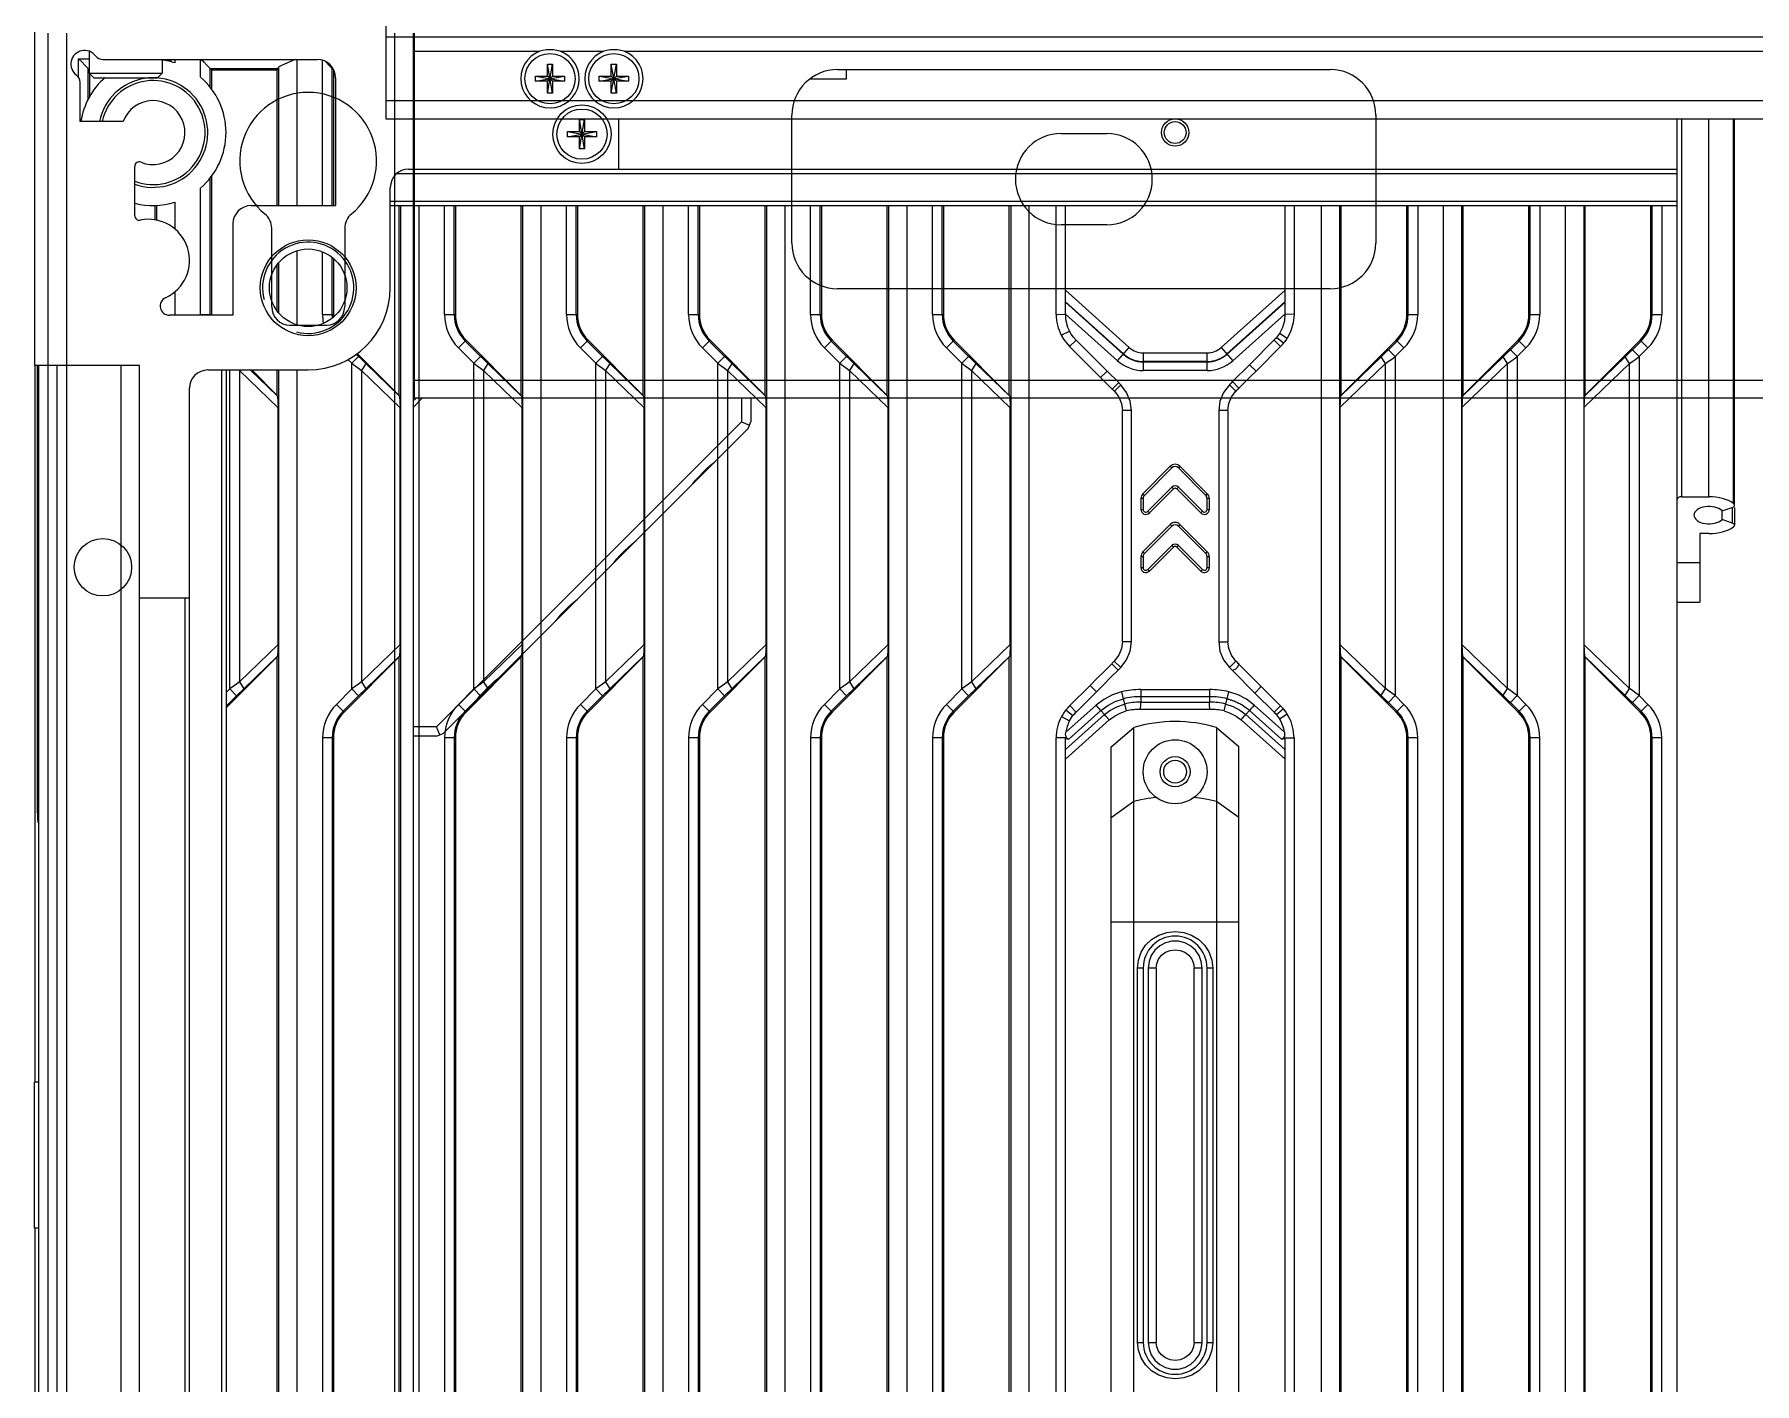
# Model space of a CAD drawing. Header units: millimetres. Extents: x -3132 to 28633, y 682 to 5849.
# Drawn here: x 23060.9 to 23249.4, y 4685.7 to 4833.5 of the extents above; entities that cross this region are included whole.
import ezdxf

# ---------------------------------------------------------------- set-up
doc = ezdxf.new("R2010")
doc.units = ezdxf.units.MM
doc.layers.add('02___PRT_ALL_AXES', color=7, linetype='Continuous')

# ---------------------------------------------------------------- blocks, each defined once
blk = doc.blocks.new('134567')
at = {"color": 7, "linetype": 'Continuous'}
for p, q in [((3244.08, 387.84), (3244.08, 376.34)), ((3205.58, 385.84), (3205.58, 349.34)), ((3244.08, 385.34), (3667.08, 385.34)), ((3210.41, 380.9), (3210.41, 382.93)), ((3210.41, 382.93), (3211.58, 382.93)), ((3211.58, 383.75), (3211.58, 381.34)), ((3213.08, 382.84), (3236.58, 382.84)), ((3219.58, 382.84), (3219.58, 381.34)), ((3220.79, 382.85), (3220.34, 382.65)), ((3220.96, 382.84), (3220.96, 382.48)), ((3223.78, 380.93), (3223.78, 382.84)), ((3234.14, 382.84), (3232.34, 382.03)), ((3234.33, 382.84), (3234.33, 366.84)), ((3237.15, 366.84), (3237.15, 382.75)), ((3211.46, 378.49), (3211.46, 381.85)), ((3211.58, 381.73), (3211.47, 381.84)), ((3211.47, 381.84), (3211.58, 381.84)), ((3212.08, 380.84), (3211.58, 381.34)), ((3211.58, 381.34), (3219.58, 381.34)), ((3211.6, 381.34), (3211.6, 378.74)), ((3212.08, 380.84), (3219.08, 380.84)), ((3219.08, 380.84), (3219.58, 381.34)), ((3224.83, 379.84), (3224.83, 381.85)), ((3224.97, 381.71), (3224.84, 381.84)), ((3224.84, 381.84), (3232.32, 381.84)), ((3224.97, 381.71), (3224.97, 379.66)), ((3224.97, 381.71), (3232.19, 381.71)), ((3232.19, 381.71), (3232.32, 381.84)), ((3232.19, 366.84), (3232.19, 381.71)), ((3232.32, 381.84), (3232.34, 382.02)), ((3232.34, 382.02), (3232.34, 366.84)), ((3238.2, 366.84), (3238.2, 381.85)), ((3238.34, 381.71), (3238.21, 381.84)), ((3238.21, 381.84), (3238.31, 381.84)), ((3238.34, 381.71), (3238.34, 366.84)), ((3238.58, 380.84), (3238.58, 366.84)), ((3210.58, 376.06), (3210.58, 380.34)), ((3244.08, 378.34), (3667.08, 378.34)), ((3215.3, 376.06), (3210.58, 376.06)), ((3244.08, 376.34), (3667.08, 376.34)), ((3269.58, 376.34), (3269.58, 370.84)), ((3385.58, -350.66), (3385.58, 376.34)), ((3386.08, 376.34), (3386.08, 334.96)), ((3389.08, 334.96), (3389.08, 376.34)), ((3391.78, 334.22), (3391.78, 376.34)), ((3391.89, 334.04), (3391.89, 376.34)), ((3216.58, 365.74), (3216.58, 371.14)), ((3224.83, 354.93), (3224.83, 369.85)), ((3224.97, 370.02), (3224.97, 354.93)), ((3245.27, 370.34), (3385.58, 370.34)), ((3246.58, 370.84), (3385.58, 370.84)), ((3223.78, 354.93), (3223.78, 368.76)), ((3244.58, 357.84), (3244.58, 368.84)), ((3218.82, 365.26), (3218.82, 366.85)), ((3218.97, 366.85), (3218.97, 365.24)), ((3220.96, 367.21), (3220.96, 364.3)), ((3229.33, 366.84), (3238.58, 366.84)), ((3244.58, 367.34), (3385.58, 367.34)), ((3244.58, 366.84), (3385.58, 366.84)), ((3245.56, 346.04), (3245.56, 366.84)), ((3245.71, 366.84), (3245.71, 143.82)), ((3247.7, 366.84), (3247.7, 143.84)), ((3250.52, 354.93), (3250.52, 366.84)), ((3251.57, 354.93), (3251.57, 366.84)), ((3251.71, 366.84), (3251.71, 354.93)), ((3258.93, 346.04), (3258.93, 366.84)), ((3259.08, 366.84), (3259.08, 149.48)), ((3261.07, 366.84), (3261.07, 152.93)), ((3263.89, 354.93), (3263.89, 366.84)), ((3264.94, 354.93), (3264.94, 366.84)), ((3265.08, 366.84), (3265.08, 354.93)), ((3272.3, 346.04), (3272.3, 366.84)), ((3272.45, 366.84), (3272.45, 156.84)), ((3274.44, 366.84), (3274.44, 156.84)), ((3277.26, 354.93), (3277.26, 366.84)), ((3278.31, 354.93), (3278.31, 366.84)), ((3278.45, 366.84), (3278.45, 354.93)), ((3285.67, 346.04), (3285.67, 366.84)), ((3285.82, 366.84), (3285.82, 156.84)), ((3287.81, 366.84), (3287.81, 156.84)), ((3290.63, 354.93), (3290.63, 366.84)), ((3291.68, 354.93), (3291.68, 366.84)), ((3291.82, 366.84), (3291.82, 354.93)), ((3299.04, 346.04), (3299.04, 366.84)), ((3299.19, 366.84), (3299.19, 156.84)), ((3301.18, 366.84), (3301.18, 156.84)), ((3304, 354.93), (3304, 366.84)), ((3305.05, 354.93), (3305.05, 366.84)), ((3305.19, 366.84), (3305.19, 354.93)), ((3312.41, 346.04), (3312.41, 366.84)), ((3312.56, 366.84), (3312.56, 156.84)), ((3314.55, 366.84), (3314.55, 156.84)), ((3317.55, 354.93), (3317.55, 366.84)), ((3318.55, 354.95), (3318.55, 366.84)), ((3342.61, 366.84), (3342.61, 354.94)), ((3343.61, 366.84), (3343.61, 354.93)), ((3346.61, 144.23), (3346.61, 366.84)), ((3348.61, 366.84), (3348.61, 143.82)), ((3348.75, 366.84), (3348.75, 346.04)), ((3355.98, 354.93), (3355.98, 366.84)), ((3356.11, 354.93), (3356.11, 366.84)), ((3357.17, 366.84), (3357.17, 354.93)), ((3359.98, 143.84), (3359.98, 366.84)), ((3361.98, 366.84), (3361.98, 143.82)), ((3362.12, 366.84), (3362.12, 346.04)), ((3369.35, 354.93), (3369.35, 366.84)), ((3369.48, 354.93), (3369.48, 366.84)), ((3370.54, 366.84), (3370.54, 354.93)), ((3373.35, 143.84), (3373.35, 366.84)), ((3375.35, 366.84), (3375.35, 143.82)), ((3375.49, 366.84), (3375.49, 346.04)), ((3382.72, 354.93), (3382.72, 366.84)), ((3382.85, 354.93), (3382.85, 366.84)), ((3383.91, 366.84), (3383.91, 354.93)), ((3227.33, 364.84), (3227.33, 354.84)), ((3232.19, 355.31), (3232.19, 360.38)), ((3232.34, 360.54), (3232.34, 355.14)), ((3234.33, 361.88), (3234.33, 353.81)), ((3237.15, 354.93), (3237.15, 361.76)), ((3238.2, 354.93), (3238.2, 361.16)), ((3238.34, 361.07), (3238.34, 354.93)), ((3220.96, 357.41), (3220.96, 354.84)), ((3325.56, 351.3), (3318.55, 357.59)), ((3324.93, 350.59), (3318.55, 356.31)), ((3342.61, 357.56), (3335.61, 351.3)), ((3342.61, 356.29), (3336.24, 350.59)), ((3227.33, 354.84), (3220.37, 354.84)), ((3223.78, 354.93), (3224.97, 354.93)), ((3237.15, 354.93), (3238.34, 354.93)), ((3250.52, 354.93), (3251.71, 354.93)), ((3263.89, 354.93), (3265.08, 354.93)), ((3277.26, 354.93), (3278.45, 354.93)), ((3290.63, 354.93), (3291.82, 354.93)), ((3304, 354.93), (3305.19, 354.93)), ((3317.55, 354.93), (3318.55, 354.96)), ((3318.55, 356.25), (3324.9, 350.56)), ((3318.55, 354.96), (3324.26, 349.85)), ((3336.27, 350.56), (3342.61, 356.23)), ((3336.91, 349.85), (3342.61, 354.95)), ((3343.61, 354.93), (3342.61, 354.95)), ((3355.98, 354.93), (3357.17, 354.93)), ((3369.35, 354.93), (3370.54, 354.93)), ((3382.72, 354.93), (3383.91, 354.93)), ((3318.11, 352.64), (3319, 353.09)), ((3342.86, 352.29), (3342.01, 352.83)), ((3245.56, 346.04), (3240.96, 350.65)), ((3252.88, 352.1), (3252.04, 351.26)), ((3252.04, 351.26), (3253.73, 349.57)), ((3254.47, 350.32), (3252.78, 352)), ((3258.93, 346.04), (3252.88, 352.1)), ((3266.25, 352.1), (3265.41, 351.26)), ((3265.41, 351.26), (3267.1, 349.57)), ((3267.84, 350.32), (3266.15, 352)), ((3272.3, 346.04), (3266.25, 352.1)), ((3279.62, 352.1), (3278.78, 351.26)), ((3278.78, 351.26), (3280.47, 349.57)), ((3281.21, 350.32), (3279.52, 352)), ((3285.67, 346.04), (3279.62, 352.1)), ((3292.99, 352.1), (3292.15, 351.26)), ((3292.15, 351.26), (3293.84, 349.57)), ((3294.58, 350.32), (3292.89, 352)), ((3299.04, 346.04), (3292.99, 352.1)), ((3306.36, 352.1), (3305.52, 351.26)), ((3305.52, 351.26), (3307.21, 349.57)), ((3307.95, 350.32), (3306.26, 352)), ((3312.41, 346.04), (3306.36, 352.1)), ((3319.02, 351.4), (3319.72, 352.12)), ((3319.02, 351.4), (3322.42, 348.01)), ((3323.12, 348.72), (3319.72, 352.12)), ((3324.26, 349.85), (3325.56, 351.3)), ((3327.08, 350.72), (3327.08, 348.78)), ((3327.08, 350.72), (3334.09, 350.72)), ((3334.09, 348.78), (3334.09, 350.72)), ((3335.61, 351.3), (3336.91, 349.85)), ((3341.52, 352.2), (3338.74, 349.42)), ((3339.45, 348.71), (3342.13, 351.4)), ((3342.13, 351.4), (3341.43, 352.11)), ((3342.46, 351.76), (3341.69, 352.4)), ((3354.81, 352.1), (3348.75, 346.04)), ((3353.95, 351.05), (3354.9, 352)), ((3353.95, 351.05), (3354.7, 350.31)), ((3354.7, 350.31), (3355.65, 351.26)), ((3355.65, 351.26), (3354.81, 352.1)), ((3368.18, 352.1), (3362.12, 346.04)), ((3367.32, 351.05), (3368.27, 352)), ((3367.32, 351.05), (3368.07, 350.31)), ((3368.07, 350.31), (3369.02, 351.26)), ((3369.02, 351.26), (3368.18, 352.1)), ((3381.55, 352.1), (3375.49, 346.04)), ((3380.69, 351.05), (3381.64, 352)), ((3380.69, 351.05), (3381.44, 350.31)), ((3381.44, 350.31), (3382.39, 351.26)), ((3382.39, 351.26), (3381.55, 352.1)), ((3217.08, 349.34), (3205.58, 349.34)), ((3205.68, 270.84), (3205.68, 349.34)), ((3205.9, 349.34), (3205.9, 300.3)), ((3206.08, -323.66), (3206.08, 349.34)), ((3208.08, -323.66), (3208.08, 349.34)), ((3215.08, -323.66), (3215.08, 349.34)), ((3217.08, -323.66), (3217.08, 349.34)), ((3224.58, 348.84), (3235.58, 348.84)), ((3226.08, 348.84), (3226.08, 142.84)), ((3226.58, 348.84), (3226.58, 142.84)), ((3226.99, 313.9), (3226.99, 348.84)), ((3227.99, 348.84), (3228.06, 348.8)), ((3228.08, 348.84), (3228.06, 348.8)), ((3228.06, 348.8), (3228.06, 314.68)), ((3228.06, 348.8), (3232.3, 344.7)), ((3232.23, 345.96), (3229.24, 348.84)), ((3232.19, 346.04), (3229.39, 348.84)), ((3232.19, 346.04), (3232.19, 348.84)), ((3232.34, 348.84), (3232.34, 143.82)), ((3234.33, 348.84), (3234.33, 143.84)), ((3239.94, 349.99), (3240.36, 349.57)), ((3240.36, 349.57), (3241.1, 350.32)), ((3240.36, 313.9), (3240.36, 349.57)), ((3241.1, 350.32), (3240.85, 350.57)), ((3241.89, 349.54), (3241.43, 348.8)), ((3241.43, 348.8), (3241.43, 314.68)), ((3241.43, 348.8), (3245.67, 344.7)), ((3245.6, 345.96), (3241.89, 349.54)), ((3253.73, 349.57), (3254.47, 350.32)), ((3253.73, 313.9), (3253.73, 349.57)), ((3255.26, 349.54), (3254.8, 348.8)), ((3254.8, 348.8), (3254.8, 314.68)), ((3254.8, 348.8), (3259.04, 344.7)), ((3258.97, 345.96), (3255.26, 349.54)), ((3267.1, 349.57), (3267.84, 350.32)), ((3267.1, 313.9), (3267.1, 349.57)), ((3268.63, 349.54), (3268.17, 348.8)), ((3268.17, 348.8), (3268.17, 314.68)), ((3268.17, 348.8), (3272.41, 344.7)), ((3272.34, 345.96), (3268.63, 349.54)), ((3280.47, 349.57), (3281.21, 350.32)), ((3280.47, 313.9), (3280.47, 349.57)), ((3282, 349.54), (3281.54, 348.8)), ((3281.54, 348.8), (3281.54, 314.68)), ((3281.54, 348.8), (3285.78, 344.7)), ((3285.71, 345.96), (3282, 349.54)), ((3293.84, 349.57), (3294.58, 350.32)), ((3293.84, 313.9), (3293.84, 349.57)), ((3295.37, 349.54), (3294.91, 348.8)), ((3294.91, 348.8), (3294.91, 314.68)), ((3294.91, 348.8), (3299.15, 344.7)), ((3299.08, 345.96), (3295.37, 349.54)), ((3307.21, 349.57), (3307.95, 350.32)), ((3307.21, 313.9), (3307.21, 349.57)), ((3308.74, 349.54), (3308.28, 348.8)), ((3308.28, 348.8), (3308.28, 314.68)), ((3308.28, 348.8), (3312.52, 344.7)), ((3312.45, 345.96), (3308.74, 349.54)), ((3334.09, 349.77), (3327.08, 349.77)), ((3327.08, 349.72), (3334.09, 349.72)), ((3334.09, 348.78), (3327.08, 348.78)), ((3338.74, 349.42), (3339.45, 348.71)), ((3348.67, 344.75), (3353.63, 349.54)), ((3353.17, 350.28), (3348.74, 346.01)), ((3353.63, 349.54), (3353.17, 350.28)), ((3353.63, 313.94), (3353.63, 349.54)), ((3354.7, 350.31), (3354.7, 313.17)), ((3362.04, 344.75), (3367, 349.54)), ((3366.54, 350.28), (3362.11, 346.01)), ((3367, 349.54), (3366.54, 350.28)), ((3367, 313.94), (3367, 349.54)), ((3368.07, 350.31), (3368.07, 313.17)), ((3375.41, 344.75), (3380.37, 349.54)), ((3379.91, 350.28), (3375.48, 346.01)), ((3380.37, 349.54), (3379.91, 350.28)), ((3380.37, 313.94), (3380.37, 349.54)), ((3381.44, 350.31), (3381.44, 313.17)), ((3222.58, 142.84), (3222.58, 346.84)), ((3322.42, 348.01), (3323.12, 348.72)), ((3322.42, 348.01), (3323.7, 346.74)), ((3324.4, 347.45), (3323.12, 348.72)), ((3323.7, 346.74), (3324.4, 347.45)), ((3323.92, 346.52), (3324.62, 347.23)), ((3337.25, 346.53), (3336.55, 347.23)), ((3337.58, 346.85), (3336.87, 347.56)), ((3232.23, 345.96), (3232.19, 346.04)), ((3232.23, 345.96), (3232.3, 344.7)), ((3245.6, 345.96), (3245.56, 346.04)), ((3245.6, 345.96), (3245.67, 344.7)), ((3258.97, 345.96), (3258.93, 346.04)), ((3258.97, 345.96), (3259.04, 344.7)), ((3272.34, 345.96), (3272.3, 346.04)), ((3272.34, 345.96), (3272.41, 344.7)), ((3285.71, 345.96), (3285.67, 346.04)), ((3285.71, 345.96), (3285.78, 344.7)), ((3299.08, 345.96), (3299.04, 346.04)), ((3299.08, 345.96), (3299.15, 344.7)), ((3312.45, 345.96), (3312.52, 344.7)), ((3348.67, 344.75), (3348.74, 346.01)), ((3348.74, 346.01), (3348.75, 346.04)), ((3362.04, 344.75), (3362.11, 346.01)), ((3362.11, 346.01), (3362.12, 346.04)), ((3375.41, 344.75), (3375.48, 346.01)), ((3375.48, 346.01), (3375.49, 346.04)), ((3232.3, 318.77), (3232.3, 344.7)), ((3245.67, 318.77), (3245.67, 344.7)), ((3259.04, 318.77), (3259.04, 344.7)), ((3272.41, 318.77), (3272.41, 344.7)), ((3285.78, 318.77), (3285.78, 344.7)), ((3299.15, 318.77), (3299.15, 344.7)), ((3312.52, 318.77), (3312.52, 344.7)), ((3324.81, 319.09), (3324.81, 344.39)), ((3325.81, 344.39), (3324.81, 344.39)), ((3325.81, 319.09), (3325.81, 344.39)), ((3335.36, 344.39), (3335.36, 319.09)), ((3336.36, 344.39), (3335.36, 344.39)), ((3336.36, 344.39), (3336.36, 319.08)), ((3348.67, 318.73), (3348.67, 344.75)), ((3362.04, 318.73), (3362.04, 344.75)), ((3375.41, 318.73), (3375.41, 344.75)), ((3330.05, 338.29), (3327.05, 335.29)), ((3327.23, 335.11), (3330.23, 338.11)), ((3330.23, 338.11), (3330.05, 338.29)), ((3331.11, 338.29), (3330.94, 338.11)), ((3330.94, 338.11), (3333.94, 335.11)), ((3334.11, 335.29), (3331.11, 338.29)), ((3330.23, 335.99), (3327.6, 333.36)), ((3327.77, 333.18), (3330.41, 335.81)), ((3330.41, 335.81), (3330.23, 335.99)), ((3330.94, 335.99), (3330.76, 335.81)), ((3330.76, 335.81), (3333.39, 333.18)), ((3333.57, 333.36), (3330.94, 335.99)), ((3326.83, 334.76), (3326.83, 333.57)), ((3327.08, 334.76), (3326.83, 334.76)), ((3327.05, 335.29), (3327.23, 335.11)), ((3327.08, 334.76), (3327.08, 333.57)), ((3333.94, 335.11), (3334.11, 335.29)), ((3334.08, 333.57), (3334.08, 334.76)), ((3334.33, 334.76), (3334.08, 334.76)), ((3334.33, 333.57), (3334.33, 334.76)), ((3386.08, 334.96), (3389.08, 334.96)), ((3390.51, 333.41), (3391.64, 333.79)), ((3391.64, 333.79), (3391.64, 332.08)), ((3391.89, 333.79), (3391.89, 331.83)), ((3326.83, 333.57), (3327.08, 333.57)), ((3330.05, 331.92), (3327.05, 328.92)), ((3327.6, 333.36), (3327.77, 333.18)), ((3330.23, 331.75), (3330.05, 331.92)), ((3331.11, 331.92), (3330.94, 331.75)), ((3334.11, 328.92), (3331.11, 331.92)), ((3333.39, 333.18), (3333.57, 333.36)), ((3334.08, 333.57), (3334.33, 333.57)), ((3390.51, 332.46), (3390.51, 333.41)), ((3391.64, 332.08), (3390.51, 332.46)), ((3327.23, 328.75), (3330.23, 331.75)), ((3330.94, 331.75), (3333.94, 328.75)), ((3388.08, 330.92), (3388.08, 323.41)), ((3389.08, 330.92), (3388.08, 330.92)), ((3326.83, 328.39), (3326.83, 327.2)), ((3327.08, 328.39), (3326.83, 328.39)), ((3327.05, 328.92), (3327.23, 328.75)), ((3327.08, 328.39), (3327.08, 327.2)), ((3330.23, 329.63), (3327.6, 326.99)), ((3327.77, 326.82), (3330.41, 329.45)), ((3330.41, 329.45), (3330.23, 329.63)), ((3330.94, 329.63), (3330.76, 329.45)), ((3330.76, 329.45), (3333.39, 326.82)), ((3333.57, 326.99), (3330.94, 329.63)), ((3333.94, 328.75), (3334.11, 328.92)), ((3334.08, 327.2), (3334.08, 328.39)), ((3334.33, 328.39), (3334.08, 328.39)), ((3334.33, 327.2), (3334.33, 328.39)), ((3326.83, 327.2), (3327.08, 327.2)), ((3327.6, 326.99), (3327.77, 326.82)), ((3333.39, 326.82), (3333.57, 326.99)), ((3334.08, 327.2), (3334.33, 327.2)), ((3385.58, 327.74), (3388.08, 327.74)), ((3222.58, 323.84), (3217.08, 323.84)), ((3222.08, 323.84), (3222.08, 142.84)), ((3385.58, 323.41), (3388.08, 323.41)), ((3232.3, 318.77), (3228.06, 314.68)), ((3232.3, 318.77), (3232.23, 317.51)), ((3245.67, 318.77), (3241.43, 314.68)), ((3245.67, 318.77), (3245.6, 317.51)), ((3259.04, 318.77), (3254.8, 314.68)), ((3259.04, 318.77), (3258.97, 317.51)), ((3272.41, 318.77), (3268.17, 314.68)), ((3272.41, 318.77), (3272.34, 317.51)), ((3285.78, 318.77), (3281.54, 314.68)), ((3285.78, 318.77), (3285.71, 317.51)), ((3299.15, 318.77), (3294.91, 314.68)), ((3299.15, 318.77), (3299.08, 317.51)), ((3312.52, 318.77), (3308.28, 314.68)), ((3312.52, 318.77), (3312.45, 317.51)), ((3324.81, 319.09), (3325.81, 319.09)), ((3335.36, 319.08), (3336.36, 319.08)), ((3348.74, 317.46), (3348.67, 318.73)), ((3353.63, 313.94), (3348.67, 318.73)), ((3362.11, 317.46), (3362.04, 318.73)), ((3367, 313.94), (3362.04, 318.73)), ((3375.48, 317.46), (3375.41, 318.73)), ((3380.37, 313.94), (3375.41, 318.73)), ((3226.58, 311.82), (3232.19, 317.43)), ((3228.52, 313.93), (3232.23, 317.51)), ((3232.23, 317.51), (3232.19, 317.43)), ((3232.19, 208.26), (3232.19, 317.43)), ((3239.51, 311.38), (3245.56, 317.43)), ((3241.89, 313.93), (3245.6, 317.51)), ((3245.6, 317.51), (3245.56, 317.43)), ((3245.56, 208.26), (3245.56, 317.43)), ((3252.88, 311.38), (3258.93, 317.43)), ((3255.26, 313.93), (3258.97, 317.51)), ((3258.97, 317.51), (3258.93, 317.43)), ((3258.93, 208.26), (3258.93, 317.43)), ((3266.25, 311.38), (3272.3, 317.43)), ((3268.63, 313.93), (3272.34, 317.51)), ((3272.34, 317.51), (3272.3, 317.43)), ((3272.3, 208.26), (3272.3, 317.43)), ((3279.62, 311.38), (3285.67, 317.43)), ((3282, 313.93), (3285.71, 317.51)), ((3285.71, 317.51), (3285.67, 317.43)), ((3285.67, 208.26), (3285.67, 317.43)), ((3292.99, 311.38), (3299.04, 317.43)), ((3295.37, 313.93), (3299.08, 317.51)), ((3299.08, 317.51), (3299.04, 317.43)), ((3299.04, 208.26), (3299.04, 317.43)), ((3306.36, 311.38), (3312.41, 317.43)), ((3308.74, 313.93), (3312.45, 317.51)), ((3312.45, 317.51), (3312.41, 317.43)), ((3312.41, 208.26), (3312.41, 317.43)), ((3323.91, 316.95), (3324.62, 316.24)), ((3337.25, 316.95), (3336.54, 316.25)), ((3348.74, 317.47), (3353.17, 313.19)), ((3348.74, 317.45), (3348.75, 317.45)), ((3348.75, 317.45), (3348.75, 208.25)), ((3348.75, 317.44), (3354.81, 311.38)), ((3362.11, 317.47), (3366.54, 313.19)), ((3362.11, 317.45), (3362.12, 317.45)), ((3362.12, 317.45), (3362.12, 208.25)), ((3362.12, 317.44), (3368.18, 311.38)), ((3375.48, 317.47), (3379.91, 313.19)), ((3375.48, 317.45), (3375.49, 317.45)), ((3375.49, 317.45), (3375.49, 208.25)), ((3375.49, 317.44), (3381.55, 311.38)), ((3323.63, 316.67), (3324.34, 315.96)), ((3336.87, 315.91), (3339.32, 313.46)), ((3340.02, 314.17), (3337.58, 316.62)), ((3226.99, 313.9), (3226.58, 313.5)), ((3227.73, 313.16), (3226.58, 312.01)), ((3227.73, 313.16), (3226.99, 313.9)), ((3228.06, 314.68), (3228.52, 313.93)), ((3240.36, 313.9), (3238.67, 312.22)), ((3241.1, 313.16), (3239.41, 311.47)), ((3241.1, 313.16), (3240.36, 313.9)), ((3241.43, 314.68), (3241.89, 313.93)), ((3253.73, 313.9), (3252.04, 312.22)), ((3254.47, 313.16), (3252.78, 311.47)), ((3254.47, 313.16), (3253.73, 313.9)), ((3254.8, 314.68), (3255.26, 313.93)), ((3267.1, 313.9), (3265.41, 312.22)), ((3267.84, 313.16), (3266.15, 311.47)), ((3267.84, 313.16), (3267.1, 313.9)), ((3268.17, 314.68), (3268.63, 313.93)), ((3280.47, 313.9), (3278.78, 312.22)), ((3281.21, 313.16), (3279.52, 311.47)), ((3281.21, 313.16), (3280.47, 313.9)), ((3281.54, 314.68), (3282, 313.93)), ((3293.84, 313.9), (3292.15, 312.22)), ((3294.58, 313.16), (3292.89, 311.47)), ((3294.58, 313.16), (3293.84, 313.9)), ((3294.91, 314.68), (3295.37, 313.93)), ((3307.21, 313.9), (3305.52, 312.22)), ((3307.95, 313.16), (3306.26, 311.47)), ((3307.95, 313.16), (3307.21, 313.9)), ((3308.28, 314.68), (3308.74, 313.93)), ((3321.26, 314.3), (3319.03, 312.08)), ((3319.73, 311.37), (3321.97, 313.59)), ((3321.26, 314.3), (3321.97, 313.59)), ((3324.72, 313.59), (3325.23, 311.49)), ((3326.81, 313.83), (3334.35, 313.83)), ((3326.81, 313.05), (3326.81, 312.45)), ((3334.36, 313.05), (3326.81, 313.05)), ((3334.36, 313.05), (3334.36, 312.45)), ((3335.96, 311.49), (3336.47, 313.59)), ((3340.02, 314.17), (3339.32, 313.46)), ((3339.32, 313.46), (3341.44, 311.35)), ((3342.14, 312.06), (3340.02, 314.17)), ((3353.17, 313.19), (3353.63, 313.94)), ((3354.7, 313.17), (3353.95, 312.42)), ((3355.65, 312.22), (3354.7, 313.17)), ((3366.54, 313.19), (3367, 313.94)), ((3368.07, 313.17), (3367.32, 312.42)), ((3369.02, 312.22), (3368.07, 313.17)), ((3379.91, 313.19), (3380.37, 313.94)), ((3381.44, 313.17), (3380.69, 312.42)), ((3382.39, 312.22), (3381.44, 313.17)), ((3238.67, 312.22), (3239.51, 311.38)), ((3252.04, 312.22), (3252.88, 311.38)), ((3265.41, 312.22), (3266.25, 311.38)), ((3278.78, 312.22), (3279.62, 311.38)), ((3292.15, 312.22), (3292.99, 311.38)), ((3305.52, 312.22), (3306.36, 311.38)), ((3318.55, 307.26), (3322.84, 311.11)), ((3321.92, 312.14), (3318.6, 309.16)), ((3318.6, 311.6), (3319.38, 310.98)), ((3322.44, 311.55), (3318.93, 308.4)), ((3319.03, 312.08), (3319.73, 311.37)), ((3322.44, 311.55), (3321.92, 312.14)), ((3322.44, 311.55), (3322.84, 311.11)), ((3322.98, 310.94), (3322.84, 311.11)), ((3334.37, 311.67), (3326.8, 311.67)), ((3326.81, 312.45), (3334.36, 312.45)), ((3338.19, 310.95), (3338.33, 311.11)), ((3338.73, 311.56), (3338.33, 311.11)), ((3338.33, 311.11), (3342.61, 307.28)), ((3342.24, 308.42), (3338.73, 311.56)), ((3342.56, 309.18), (3339.25, 312.14)), ((3342.14, 312.06), (3341.44, 311.35)), ((3342.46, 311.72), (3341.69, 311.07)), ((3342.02, 310.64), (3342.87, 311.17)), ((3354.9, 311.47), (3353.95, 312.42)), ((3354.81, 311.38), (3355.65, 312.22)), ((3368.27, 311.47), (3367.32, 312.42)), ((3368.18, 311.38), (3369.02, 312.22)), ((3381.64, 311.47), (3380.69, 312.42)), ((3381.55, 311.38), (3382.39, 312.22)), ((3318.13, 310.87), (3319.01, 310.41)), ((3318.56, 306.21), (3323.36, 310.52)), ((3323.36, 310.52), (3322.98, 310.94)), ((3323.58, 307.58), (3326.05, 309.67)), ((3326.05, 216.02), (3326.05, 309.67)), ((3335.11, 309.68), (3335.11, 216.01)), ((3335.11, 309.68), (3337.58, 307.59)), ((3337.82, 310.52), (3338.19, 310.95)), ((3337.82, 310.53), (3342.61, 306.24)), ((3237.15, 308.55), (3237.15, 217.14)), ((3238.34, 308.55), (3237.15, 308.55)), ((3238.2, 308.55), (3238.2, 217.14)), ((3238.34, 308.55), (3238.34, 217.14)), ((3250.52, 308.55), (3250.52, 217.14)), ((3251.71, 308.55), (3250.52, 308.55)), ((3251.57, 308.55), (3251.57, 217.14)), ((3251.71, 308.55), (3251.71, 217.14)), ((3263.89, 308.55), (3263.89, 217.14)), ((3265.08, 308.55), (3263.89, 308.55)), ((3264.94, 308.55), (3264.94, 217.14)), ((3265.08, 308.55), (3265.08, 217.14)), ((3277.26, 308.55), (3277.26, 217.14)), ((3278.45, 308.55), (3277.26, 308.55)), ((3278.31, 308.55), (3278.31, 217.14)), ((3278.45, 308.55), (3278.45, 217.14)), ((3290.63, 308.55), (3290.63, 217.14)), ((3291.82, 308.55), (3290.63, 308.55)), ((3291.68, 308.55), (3291.68, 217.14)), ((3291.82, 308.55), (3291.82, 217.14)), ((3304, 308.55), (3304, 217.14)), ((3305.19, 308.55), (3304, 308.55)), ((3305.05, 308.55), (3305.05, 217.14)), ((3305.19, 308.55), (3305.19, 217.14)), ((3317.55, 217.14), (3317.55, 308.55)), ((3318.7, 308.55), (3317.55, 308.55)), ((3318.56, 217.49), (3318.55, 308.47)), ((3318.55, 308.47), (3318.93, 308.4)), ((3323.58, 218.11), (3323.58, 307.58)), ((3337.58, 218.1), (3337.58, 307.59)), ((3342.24, 308.42), (3342.61, 308.49)), ((3342.51, 308.63), (3342.45, 308.55)), ((3342.45, 308.55), (3343.61, 308.55)), ((3342.61, 308.49), (3342.61, 217.47)), ((3343.61, 308.55), (3343.61, 217.14)), ((3355.98, 217.14), (3355.98, 308.55)), ((3357.17, 308.55), (3355.98, 308.55)), ((3356.11, 217.14), (3356.11, 308.55)), ((3357.17, 217.14), (3357.17, 308.55)), ((3369.35, 217.14), (3369.35, 308.55)), ((3370.54, 308.55), (3369.35, 308.55)), ((3369.48, 217.14), (3369.48, 308.55)), ((3370.54, 217.14), (3370.54, 308.55)), ((3382.72, 217.14), (3382.72, 308.55)), ((3383.91, 308.55), (3382.72, 308.55)), ((3382.85, 217.14), (3382.85, 308.55)), ((3383.91, 217.14), (3383.91, 308.55)), ((3323.58, 299.84), (3326.05, 301.62)), ((3335.11, 301.63), (3337.58, 299.85)), ((3205.9, 300.3), (3206.08, 300.3)), ((3205.95, 299.31), (3206.08, 299.18)), ((3206.08, 299.31), (3205.95, 299.31)), ((3337.58, 288.37), (3323.58, 288.37)), ((3326.46, 242.34), (3326.46, 283.34)), ((3327.08, 283.34), (3326.46, 283.34)), ((3327.08, 283.34), (3327.08, 242.34)), ((3327.63, 283.34), (3327.63, 242.34)), ((3328.5, 283.34), (3327.63, 283.34)), ((3328.5, 283.34), (3328.5, 242.34)), ((3332.67, 242.34), (3332.67, 283.34)), ((3333.53, 283.34), (3332.67, 283.34)), ((3333.53, 242.34), (3333.53, 283.34)), ((3334.08, 242.34), (3334.08, 283.34)), ((3334.7, 283.34), (3334.08, 283.34)), ((3334.7, 283.34), (3334.7, 242.34)), ((3206.08, 270.84), (3205.58, 270.84)), ((3206.08, 254.84), (3205.58, 254.84)), ((3205.68, 137.94), (3205.68, 254.84)), ((3326.46, 242.34), (3327.08, 242.34)), ((3327.63, 242.34), (3328.5, 242.34)), ((3332.67, 242.34), (3333.53, 242.34)), ((3334.08, 242.34), (3334.7, 242.34))]:
    blk.add_line(p, q, dxfattribs=at)
for points in [[(3210.41, 382.93), (3210.76, 382.57), (3211.12, 382.21), (3211.48, 381.85)], [(3223.86, 382.84), (3224.13, 382.57), (3224.49, 382.21), (3224.85, 381.85)], [(3237.43, 382.65), (3237.5, 382.57), (3237.86, 382.21), (3238.22, 381.85)], [(3342.61, 354.95), (3342.55, 354.22), (3342.35, 353.5), (3342.01, 352.83)], [(3343.61, 354.93), (3343.53, 354.01), (3343.27, 353.12), (3342.86, 352.29)], [(3318.11, 352.64), (3318.35, 352.21), (3318.66, 351.8), (3319.02, 351.4)], [(3319.72, 352.12), (3319.43, 352.43), (3319.19, 352.76), (3319, 353.09)], [(3342.01, 352.83), (3341.92, 352.68), (3341.81, 352.55), (3341.69, 352.4)], [(3341.69, 352.4), (3341.61, 352.3), (3341.52, 352.2)], [(3342.13, 351.4), (3342.24, 351.51), (3342.35, 351.63), (3342.46, 351.76)], [(3342.46, 351.76), (3342.6, 351.94), (3342.74, 352.11), (3342.86, 352.29)], [(3353.95, 351.05), (3353.68, 350.79), (3353.42, 350.53), (3353.17, 350.28)], [(3367.32, 351.05), (3367.05, 350.79), (3366.79, 350.53), (3366.54, 350.28)], [(3380.69, 351.05), (3380.42, 350.79), (3380.16, 350.53), (3379.91, 350.28)], [(3240.36, 349.57), (3240.72, 349.31), (3241.08, 349.05), (3241.43, 348.8)], [(3241.89, 349.54), (3241.63, 349.79), (3241.37, 350.05), (3241.1, 350.32)], [(3253.73, 349.57), (3254.09, 349.31), (3254.45, 349.05), (3254.8, 348.8)], [(3255.26, 349.54), (3255, 349.79), (3254.74, 350.05), (3254.47, 350.32)], [(3267.1, 349.57), (3267.46, 349.31), (3267.82, 349.05), (3268.17, 348.8)], [(3268.63, 349.54), (3268.37, 349.79), (3268.11, 350.05), (3267.84, 350.32)], [(3280.47, 349.57), (3280.83, 349.31), (3281.19, 349.05), (3281.54, 348.8)], [(3282, 349.54), (3281.74, 349.79), (3281.48, 350.05), (3281.21, 350.32)], [(3293.84, 349.57), (3294.2, 349.31), (3294.56, 349.05), (3294.91, 348.8)], [(3295.37, 349.54), (3295.11, 349.79), (3294.85, 350.05), (3294.58, 350.32)], [(3307.21, 349.57), (3307.57, 349.31), (3307.93, 349.05), (3308.28, 348.8)], [(3308.74, 349.54), (3308.48, 349.79), (3308.22, 350.05), (3307.95, 350.32)], [(3338.74, 349.42), (3338.12, 348.8), (3337.5, 348.18), (3336.87, 347.56)], [(3353.63, 349.54), (3353.98, 349.79), (3354.34, 350.04), (3354.7, 350.31)], [(3367, 349.54), (3367.35, 349.79), (3367.71, 350.04), (3368.07, 350.31)], [(3380.37, 349.54), (3380.72, 349.79), (3381.08, 350.04), (3381.44, 350.31)], [(3325.81, 344.39), (3325.67, 345.41), (3325.27, 346.37), (3324.62, 347.23)], [(3336.55, 347.23), (3335.89, 346.38), (3335.49, 345.41), (3335.36, 344.39)], [(3337.58, 346.85), (3338.2, 347.47), (3338.82, 348.09), (3339.45, 348.71)], [(3323.92, 346.52), (3324.41, 345.87), (3324.71, 345.15), (3324.81, 344.39)], [(3336.36, 344.39), (3336.46, 345.15), (3336.76, 345.88), (3337.25, 346.53)], [(3324.81, 319.09), (3324.7, 318.32), (3324.4, 317.6), (3323.91, 316.95)], [(3324.62, 316.24), (3325.27, 317.1), (3325.67, 318.06), (3325.81, 319.09)], [(3335.36, 319.09), (3335.49, 318.06), (3335.89, 317.1), (3336.54, 316.25)], [(3337.25, 316.95), (3336.76, 317.6), (3336.46, 318.32), (3336.36, 319.08)], [(3323.63, 316.67), (3322.83, 315.87), (3322.04, 315.08), (3321.26, 314.3)], [(3321.97, 313.59), (3322.76, 314.38), (3323.55, 315.18), (3324.34, 315.96)], [(3337.58, 316.62), (3337.43, 316.3), (3337.19, 316.07), (3336.87, 315.91)], [(3228.06, 314.68), (3227.71, 314.43), (3227.35, 314.17), (3226.99, 313.9)], [(3227.73, 313.16), (3228, 313.43), (3228.26, 313.68), (3228.52, 313.93)], [(3241.43, 314.68), (3241.08, 314.43), (3240.72, 314.17), (3240.36, 313.9)], [(3241.1, 313.16), (3241.37, 313.43), (3241.63, 313.68), (3241.89, 313.93)], [(3254.8, 314.68), (3254.45, 314.43), (3254.09, 314.17), (3253.73, 313.9)], [(3254.47, 313.16), (3254.74, 313.43), (3255, 313.68), (3255.26, 313.93)], [(3268.17, 314.68), (3267.82, 314.43), (3267.46, 314.17), (3267.1, 313.9)], [(3267.84, 313.16), (3268.11, 313.43), (3268.37, 313.68), (3268.63, 313.93)], [(3281.54, 314.68), (3281.19, 314.43), (3280.83, 314.17), (3280.47, 313.9)], [(3281.21, 313.16), (3281.48, 313.43), (3281.74, 313.68), (3282, 313.93)], [(3294.91, 314.68), (3294.56, 314.43), (3294.2, 314.17), (3293.84, 313.9)], [(3294.58, 313.16), (3294.85, 313.43), (3295.11, 313.68), (3295.37, 313.93)], [(3308.28, 314.68), (3307.93, 314.43), (3307.57, 314.17), (3307.21, 313.9)], [(3307.95, 313.16), (3308.22, 313.43), (3308.48, 313.68), (3308.74, 313.93)], [(3324.72, 313.59), (3323.71, 313.25), (3322.77, 312.76), (3321.92, 312.14)], [(3326.81, 313.83), (3326.81, 313.27), (3326.81, 313.05)], [(3334.35, 313.83), (3334.36, 313.27), (3334.36, 313.05)], [(3339.25, 312.14), (3338.41, 312.77), (3337.48, 313.25), (3336.47, 313.59)], [(3353.17, 313.19), (3353.42, 312.95), (3353.68, 312.69), (3353.95, 312.42)], [(3354.7, 313.17), (3354.34, 313.43), (3353.98, 313.69), (3353.63, 313.94)], [(3366.54, 313.19), (3366.79, 312.95), (3367.05, 312.69), (3367.32, 312.42)], [(3368.07, 313.17), (3367.71, 313.43), (3367.35, 313.69), (3367, 313.94)], [(3379.91, 313.19), (3380.16, 312.95), (3380.42, 312.69), (3380.69, 312.42)], [(3381.44, 313.17), (3381.08, 313.43), (3380.72, 313.69), (3380.37, 313.94)], [(3318.6, 311.6), (3318.42, 311.36), (3318.26, 311.11), (3318.13, 310.87)], [(3322.44, 311.55), (3323.19, 312.11), (3324.02, 312.54), (3324.91, 312.83)], [(3322.84, 311.11), (3323.44, 311.56), (3324.18, 311.95), (3325.05, 312.25)], [(3323.36, 310.52), (3323.92, 310.94), (3324.56, 311.27), (3325.23, 311.49)], [(3326.8, 311.67), (3326.81, 312.23), (3326.81, 312.45)], [(3334.37, 311.67), (3334.36, 312.23), (3334.36, 312.45)], [(3335.96, 311.49), (3336.63, 311.26), (3337.26, 310.94), (3337.82, 310.53)], [(3336.14, 312.25), (3336.93, 311.98), (3337.68, 311.59), (3338.33, 311.11)], [(3336.29, 312.83), (3336.32, 312.82), (3336.36, 312.81), (3336.4, 312.8), (3336.44, 312.79), (3336.48, 312.78), (3336.53, 312.76), (3336.57, 312.75), (3336.63, 312.73), (3336.68, 312.72), (3336.74, 312.7), (3336.81, 312.67), (3336.88, 312.65), (3336.96, 312.62), (3337.04, 312.59), (3337.13, 312.55), (3337.23, 312.51), (3337.33, 312.46), (3337.43, 312.42), (3337.54, 312.36), (3337.66, 312.3), (3337.78, 312.23), (3337.92, 312.15), (3338.06, 312.06), (3338.22, 311.96), (3338.38, 311.84), (3338.55, 311.71), (3338.73, 311.56)], [(3339.25, 312.14), (3339.06, 311.92), (3338.88, 311.72), (3338.73, 311.56)], [(3341.44, 311.35), (3341.52, 311.26), (3341.61, 311.17), (3341.69, 311.07)], [(3341.69, 311.07), (3341.81, 310.93), (3341.92, 310.79), (3342.02, 310.64)], [(3342.46, 311.72), (3342.35, 311.84), (3342.25, 311.95), (3342.14, 312.06)], [(3342.87, 311.16), (3342.74, 311.35), (3342.61, 311.54), (3342.46, 311.72)], [(3343.61, 308.53), (3343.53, 309.45), (3343.28, 310.34), (3342.87, 311.16)], [(3318.6, 308.79), (3318.58, 308.96), (3318.6, 309.16)], [(3319.01, 310.41), (3319.12, 310.6), (3319.24, 310.79), (3319.38, 310.98)], [(3342.56, 309.18), (3342.58, 309.01), (3342.57, 308.87), (3342.55, 308.74), (3342.51, 308.63)], [(3318.7, 308.55), (3318.64, 308.65), (3318.6, 308.79)], [(3318.93, 308.4), (3318.84, 308.43), (3318.76, 308.48), (3318.7, 308.55)], [(3342.45, 308.55), (3342.39, 308.49), (3342.32, 308.45), (3342.24, 308.42)], [(3326.05, 301.62), (3326.84, 301.8), (3327.64, 301.95), (3328.45, 302.07)], [(3332.72, 302.07), (3333.52, 301.96), (3334.32, 301.81), (3335.11, 301.63)], [(3326.46, 283.34), (3326.56, 284.2), (3326.87, 285.07), (3327.35, 285.83), (3328, 286.46), (3328.79, 286.95), (3329.66, 287.24), (3330.6, 287.34)], [(3330.6, 287.34), (3331.52, 287.24), (3332.39, 286.94), (3333.18, 286.45), (3333.83, 285.81), (3334.31, 285.05), (3334.61, 284.19), (3334.7, 283.34)], [(3333.53, 283.34), (3333.45, 284.04), (3333.2, 284.7), (3332.8, 285.29), (3332.26, 285.77), (3331.63, 286.1), (3330.94, 286.27), (3330.23, 286.27), (3329.54, 286.1), (3328.91, 285.77), (3328.37, 285.29), (3327.97, 284.7), (3327.72, 284.04), (3327.63, 283.34)], [(3328.5, 283.34), (3328.56, 283.84), (3328.76, 284.31), (3329.09, 284.73), (3329.52, 285.06), (3330.04, 285.27), (3330.58, 285.34), (3331.13, 285.27), (3331.64, 285.06), (3332.08, 284.73), (3332.4, 284.31), (3332.6, 283.83), (3332.67, 283.34)], [(3330.6, 238.34), (3329.67, 238.44), (3328.8, 238.74), (3328, 239.23), (3327.35, 239.87), (3326.86, 240.63), (3326.55, 241.5), (3326.46, 242.34)], [(3327.63, 242.34), (3327.72, 241.65), (3327.97, 240.98), (3328.37, 240.39), (3328.91, 239.92), (3329.54, 239.58), (3330.23, 239.41), (3330.94, 239.42), (3331.63, 239.58), (3332.26, 239.92), (3332.79, 240.39), (3333.2, 240.98), (3333.45, 241.65), (3333.53, 242.34)], [(3332.67, 242.34), (3332.6, 241.85), (3332.4, 241.38), (3332.08, 240.96), (3331.64, 240.63), (3331.13, 240.42), (3330.58, 240.35), (3330.03, 240.42), (3329.52, 240.63), (3329.09, 240.96), (3328.76, 241.38), (3328.56, 241.85), (3328.5, 242.34)], [(3334.7, 242.34), (3334.61, 241.49), (3334.3, 240.63), (3333.82, 239.87), (3333.18, 239.24), (3332.4, 238.75), (3331.53, 238.45), (3330.6, 238.34)]]:
    blk.add_lwpolyline(points, dxfattribs=at)
for centre, radius in [((3330.58, 374.84), 1.5), ((3330.58, 374.84), 1.2), ((3235.58, 357.84), 5.25), ((3235.58, 357.84), 4.25), ((3330.58, 304.84), 3.5), ((3330.58, 304.84), 1.65), ((3330.58, 304.84), 1.25)]:
    blk.add_circle(centre, radius, dxfattribs=at)
for centre, radius, start, end in [((3211.08, 382.34), 1.5, 36.8699, 233.1301), ((3213.08, 383.84), 1, 216.8699, 270), ((3218.58, 374.84), 8, 72.6994, 82.8147), ((3236.58, 380.84), 2, 0, 90), ((3209.58, 380.34), 1, 0, 53.1301), ((3218.58, 374.84), 8, 131.0483, 171.2897), ((3218.58, 374.84), 6, 250.5269, 168.3121), ((3218.58, 374.84), 8, 310.5053, 49.4947), ((3218.58, 374.84), 5.7, 249.4042, 167.685), ((3218.58, 374.84), 3.5, 247.9757, 159.7285), ((3217.08, 371.14), 0.5, 67.9757, 180), ((3246.58, 368.84), 2, 90, 180), ((3218.58, 374.84), 8, 255.4868, 287.3006), ((3217.08, 365.74), 0.5, 180, 281.537), ((3229.33, 364.84), 2, 90, 180), ((3218.08, 360.84), 4.5, 294.62, 101.537), ((3220.37, 355.84), 1, 114.62, 270), ((3235.58, 357.84), 9, 270, 0), ((3228.97, 354.93), 5.19, 180, 180.9563), ((3228.97, 354.93), 4.13, 180, 181.1762), ((3228.97, 354.93), 4, 180, 181.2396), ((3242.34, 354.93), 5.19, 180, 190.7082), ((3242.34, 354.93), 4.13, 180, 185.1667), ((3242.34, 354.93), 4, 180, 184.1672), ((3255.71, 354.93), 5.19, 180, 225), ((3255.71, 354.93), 4.13, 180, 225), ((3255.71, 354.93), 4, 180, 225), ((3269.08, 354.93), 5.19, 180, 225), ((3269.08, 354.93), 4.13, 180, 225), ((3269.08, 354.93), 4, 180, 225), ((3282.45, 354.93), 5.19, 180, 225), ((3282.45, 354.93), 4.13, 180, 225), ((3282.45, 354.93), 4, 180, 225), ((3295.82, 354.93), 5.19, 180, 225), ((3295.82, 354.93), 4.13, 180, 225), ((3295.82, 354.93), 4, 180, 225), ((3309.19, 354.93), 5.19, 180, 225), ((3309.19, 354.93), 4.13, 180, 225), ((3309.19, 354.93), 4, 180, 225), ((3322.55, 354.93), 5, 180, 207.2504), ((3322.55, 354.93), 4, 179.5338, 207.3465), ((3351.98, 354.93), 4, 315, 360), ((3351.98, 354.93), 4.13, 315, 360), ((3351.98, 354.93), 5.19, 315, 360), ((3365.35, 354.93), 4, 315, 360), ((3365.35, 354.93), 4.13, 315, 360), ((3365.35, 354.93), 5.19, 315, 360), ((3378.72, 354.93), 4, 315, 360), ((3378.72, 354.93), 4.13, 315, 360), ((3378.72, 354.93), 5.19, 315, 360), ((3327.08, 353), 2.28, 228.1003, 270), ((3334.09, 353), 2.28, 270, 311.8129), ((3224.58, 346.84), 2, 90, 180), ((3327.08, 353), 4.22, 228.1003, 270), ((3327.08, 353), 3.27, 228.1003, 270), ((3327.08, 353), 3.23, 228.1003, 270), ((3334.09, 353), 3.23, 270, 311.8129), ((3334.09, 353), 3.27, 270, 311.8129), ((3334.09, 353), 4.22, 270, 311.8129), ((3379.88, 403.24), 78.68, 225.1588, 225.388), ((3281.07, 403.37), 78.92, 314.6652, 314.9997), ((3281.07, 403.37), 79.92, 314.6701, 314.9997), ((3379.88, 403.24), 79.68, 225.1588, 225.382), ((3330.58, 337.76), 0.75, 45, 135), ((3330.58, 337.76), 0.5, 45.0001, 135), ((3330.58, 335.64), 0.5, 45, 135), ((3330.58, 335.64), 0.25, 45, 135), ((3327.58, 334.76), 0.75, 135, 180), ((3327.58, 334.76), 0.5, 135, 180), ((3333.58, 334.76), 0.5, 0, 45), ((3333.58, 334.76), 0.75, 0, 45), ((3327.38, 333.57), 0.55, 180, 315), ((3327.38, 333.57), 0.3, 180, 315), ((3330.58, 331.39), 0.75, 45, 135), ((3330.58, 331.39), 0.5, 45, 135), ((3333.78, 333.57), 0.55, 225.0001, 360), ((3333.78, 333.57), 0.3, 225.0001, 360), ((3327.58, 328.39), 0.75, 135, 180), ((3327.58, 328.39), 0.5, 135, 180), ((3330.58, 329.27), 0.5, 45, 135), ((3330.58, 329.27), 0.25, 45, 135), ((3333.58, 328.39), 0.5, 0, 45), ((3333.58, 328.39), 0.75, 0, 45), ((3327.38, 327.2), 0.55, 180, 315), ((3327.38, 327.2), 0.3, 180, 315), ((3333.78, 327.2), 0.55, 225.0001, 360), ((3333.78, 327.2), 0.3, 225.0001, 360), ((3379.92, 260.22), 79.72, 134.6361, 134.9204), ((3281.09, 260.12), 79.9, 45.0071, 45.344), ((3379.92, 260.22), 78.72, 134.6312, 134.9204), ((3281.09, 260.12), 78.9, 45.0075, 45.3499), ((3326.7, 305.51), 8.32, 89.2033, 103.7549), ((3326.7, 305.51), 7.54, 89.1661, 103.7546), ((3334.48, 305.5), 8.33, 76.1272, 90.8608), ((3334.48, 305.5), 7.55, 76.1267, 90.8992), ((3242.34, 308.55), 5.19, 135, 180), ((3242.34, 308.55), 4.13, 135, 180), ((3242.34, 308.55), 4, 135, 180), ((3255.71, 308.55), 5.19, 135, 180), ((3255.71, 308.55), 4.13, 135, 180), ((3255.71, 308.55), 4, 135, 180), ((3269.08, 308.55), 5.19, 135, 180), ((3269.08, 308.55), 4.13, 135, 180), ((3269.08, 308.55), 4, 135, 180), ((3282.45, 308.55), 5.19, 135, 180), ((3282.45, 308.55), 4.13, 135, 180), ((3282.45, 308.55), 4, 135, 180), ((3295.82, 308.55), 5.19, 135, 180), ((3295.82, 308.55), 4.13, 135, 180), ((3295.82, 308.55), 4, 135, 180), ((3309.19, 308.55), 5.19, 135, 180), ((3309.19, 308.55), 4.13, 135, 180), ((3309.19, 308.55), 4, 135, 180), ((3322.47, 308.55), 4.93, 134.2072, 141.8099), ((3322.47, 308.55), 3.93, 134.1843, 141.8102), ((3326.7, 305.51), 6.94, 89.0846, 103.7546), ((3326.7, 305.51), 6.16, 89.0345, 103.755), ((3334.48, 305.5), 6.95, 76.1267, 90.9897), ((3334.48, 305.5), 6.17, 76.1259, 91.0419), ((3351.98, 308.55), 4, 0, 45), ((3351.98, 308.55), 4.13, 0, 45), ((3351.98, 308.55), 5.19, 0, 45), ((3365.35, 308.55), 4, 0, 45), ((3365.35, 308.55), 4.13, 0, 45), ((3365.35, 308.55), 5.19, 0, 45), ((3378.72, 308.55), 4, 0, 45), ((3378.72, 308.55), 4.13, 0, 45), ((3378.72, 308.55), 5.19, 0, 45), ((3322.55, 308.55), 5, 152.2927, 180), ((3322.55, 308.55), 4, 152.2143, 171.2372), ((3338.61, 308.55), 4, 9.1287, 31.6216), ((3330.58, 283.34), 3.5, 0, 180), ((3330.58, 242.34), 3.5, 180, 0)]:
    blk.add_arc(centre, radius, start, end, dxfattribs=at)
at = {"color": 2, "linetype": 'Continuous'}
blk.add_arc((3235.58, 357.84), 5, 255, 195, dxfattribs=at)
at = {"color": 7, "linetype": 'Continuous'}
for centre, major_axis, ratio, start_param, end_param in [((3386.08, 334.67), (0.5, 0), 0.57735, 1.570796, 3.141593), ((3389.08, 332.94), (1.65, 0), 0.57735, 6.806784, 12.042772), ((3389.08, 332.94), (3.5, 0), 0.57735, 0.691047, 1.570796), ((3391.39, 334.04), (0.5, 0), 0.57735, 5.235988, 6.974232), ((3391.39, 331.83), (0.5, 0), 0.57735, 5.592138, 7.330383), ((3389.08, 332.94), (3.5, 0), 0.57735, -1.570796, -0.691047), ((3330.6, 291.89), (0, -18.45), 0.92139, 2.872896, 3.412762), ((3205.96, 300.3), (0, 1), 0.052408, -4.712389, -3.193953)]:
    blk.add_ellipse(centre, major_axis=major_axis, ratio=ratio, start_param=start_param, end_param=end_param, dxfattribs=at)
at = {"layer": '02___PRT_ALL_AXES', "color": 7, "linetype": 'Continuous'}
blk.add_line((3205.58, 254.84), (3205.58, 270.84), dxfattribs=at)
blk = doc.blocks.new('*U299')
blk.add_blockref('134567', (-3455.58, -17.84))
blk = doc.blocks.new('*U300')
at = {"color": 0, "linetype": 'ByBlock', "lineweight": -2, "transparency": 16777216}
blk.add_blockref('*U299', (0, 0), dxfattribs=at)
blk = doc.blocks.new('4333343')
at = {"color": 114, "linetype": 'Continuous', "true_color": 0x139b48}
for p, q in [((3512.91, 1620.47), (3512.91, 2367.47)), ((3514.91, 2367.47), (3514.91, 1620.47)), ((3550.91, 1620.47), (3550.91, 2367.47)), ((3552.91, 2367.47), (3552.91, 1620.47)), ((3553.01, 2367.47), (3553.01, 2327.47)), ((3553.01, 2365.47), (3566.8, 2365.47)), ((3567.63, 2360.87), (3568.19, 2364.07)), ((3567.63, 2362.75), (3567.63, 2364.07)), ((3568.19, 2360.87), (3567.63, 2364.07)), ((3567.63, 2364.07), (3568.19, 2364.07)), ((3568.19, 2364.07), (3568.19, 2362.75)), ((3569.02, 2365.47), (3573.8, 2365.47)), ((3574.63, 2360.87), (3575.19, 2364.07)), ((3574.63, 2362.75), (3574.63, 2364.07)), ((3575.19, 2360.87), (3574.63, 2364.07)), ((3574.63, 2364.07), (3575.19, 2364.07)), ((3575.19, 2364.07), (3575.19, 2362.75)), ((3576.02, 2365.47), (3946.8, 2365.47)), ((3553.01, 2363.47), (3552.91, 2363.47)), ((3566.31, 2362.19), (3566.31, 2362.75)), ((3566.31, 2362.75), (3569.51, 2362.19)), ((3566.31, 2362.75), (3567.63, 2362.75)), ((3566.31, 2362.19), (3569.51, 2362.75)), ((3567.63, 2362.19), (3566.31, 2362.19)), ((3567.63, 2362.19), (3568.19, 2362.75)), ((3568.19, 2362.19), (3567.63, 2362.75)), ((3567.63, 2360.87), (3567.63, 2362.19)), ((3568.19, 2362.75), (3569.51, 2362.75)), ((3568.19, 2362.19), (3568.19, 2360.87)), ((3569.51, 2362.19), (3568.19, 2362.19)), ((3569.51, 2362.75), (3569.51, 2362.19)), ((3573.31, 2362.19), (3573.31, 2362.75)), ((3573.31, 2362.75), (3576.51, 2362.19)), ((3573.31, 2362.75), (3574.63, 2362.75)), ((3573.31, 2362.19), (3576.51, 2362.75)), ((3574.63, 2362.19), (3573.31, 2362.19)), ((3574.63, 2362.19), (3575.19, 2362.75)), ((3575.19, 2362.19), (3574.63, 2362.75)), ((3574.63, 2360.87), (3574.63, 2362.19)), ((3575.19, 2362.75), (3576.51, 2362.75)), ((3575.19, 2362.19), (3575.19, 2360.87)), ((3576.51, 2362.19), (3575.19, 2362.19)), ((3576.51, 2362.75), (3576.51, 2362.19)), ((3599.41, 2363.47), (3653.41, 2363.47)), ((3568.19, 2360.87), (3567.63, 2360.87)), ((3575.19, 2360.87), (3574.63, 2360.87)), ((3594.41, 2344.47), (3594.41, 2358.47)), ((3658.41, 2358.47), (3658.41, 2344.47)), ((3569.81, 2356.12), (3569.81, 2356.68)), ((3569.81, 2356.68), (3573.01, 2356.12)), ((3569.81, 2356.68), (3571.13, 2356.68)), ((3569.81, 2356.12), (3573.01, 2356.68)), ((3571.13, 2354.8), (3571.69, 2358)), ((3571.13, 2356.68), (3571.13, 2358)), ((3571.69, 2354.8), (3571.13, 2358)), ((3571.13, 2358), (3571.69, 2358)), ((3571.13, 2356.12), (3571.69, 2356.68)), ((3571.69, 2356.12), (3571.13, 2356.68)), ((3571.69, 2358), (3571.69, 2356.68)), ((3571.69, 2356.68), (3573.01, 2356.68)), ((3573.01, 2356.68), (3573.01, 2356.12)), ((3623.91, 2356.47), (3628.91, 2356.47)), ((3571.13, 2356.12), (3569.81, 2356.12)), ((3571.13, 2354.8), (3571.13, 2356.12)), ((3571.69, 2354.8), (3571.13, 2354.8)), ((3571.69, 2356.12), (3571.69, 2354.8)), ((3573.01, 2356.12), (3571.69, 2356.12)), ((3537.41, 2337.47), (3537.41, 2346.1)), ((3545.41, 2346.1), (3545.41, 2337.47)), ((3628.91, 2346.47), (3623.91, 2346.47)), ((3552.91, 2339.57), (3553.01, 2339.57)), ((3653.41, 2339.47), (3599.41, 2339.47)), ((3539.41, 2335.47), (3543.41, 2335.47)), ((3553.01, 2334.57), (3552.91, 2334.57)), ((3552.91, 2331.47), (3553.01, 2331.47)), ((3553.01, 2329.47), (3969.81, 2329.47)), ((3552.91, 2326.47), (3553.91, 2327.47)), ((3553.2, 2327.47), (3553.01, 2327.27)), ((3969.81, 2327.47), (3553.01, 2327.47)), ((3588.91, 2327.47), (3588.91, 2324.88)), ((3589.91, 2327.47), (3589.91, 2324.88)), ((3588.91, 2324.88), (3555.49, 2291.47)), ((3588.91, 2324.88), (3589.76, 2324.53)), ((3589.62, 2324.17), (3589.91, 2324.88)), ((3589.62, 2324.17), (3556.2, 2290.76)), ((3584.65, 2319.35), (3584.72, 2319.28)), ((3576.02, 2310.72), (3576.1, 2310.65)), ((3569.65, 2304.35), (3569.72, 2304.28)), ((3561.02, 2295.72), (3561.1, 2295.65)), ((3555.49, 2291.47), (3552.91, 2291.47)), ((3555.49, 2290.47), (3552.91, 2290.47)), ((3555.85, 2290.61), (3555.49, 2291.47)), ((3555.49, 2290.47), (3556.2, 2290.76))]:
    blk.add_line(p, q, dxfattribs=at)
for points in [[(3567.91, 2365.65), (3567.51, 2365.63), (3567.14, 2365.57), (3566.8, 2365.47)], [(3569.02, 2365.47), (3568.67, 2365.57), (3568.3, 2365.63), (3567.91, 2365.65)], [(3574.91, 2365.65), (3574.51, 2365.63), (3574.14, 2365.57), (3573.8, 2365.47)], [(3576.02, 2365.47), (3575.67, 2365.57), (3575.3, 2365.63), (3574.91, 2365.65)], [(3584.65, 2319.35), (3585.09, 2319.77), (3585.51, 2320.15), (3585.92, 2320.48)], [(3583.52, 2318.08), (3583.87, 2318.5), (3584.25, 2318.92), (3584.65, 2319.35)], [(3576.02, 2310.72), (3576.46, 2311.13), (3576.88, 2311.51), (3577.3, 2311.85)], [(3574.9, 2309.45), (3575.23, 2309.87), (3575.61, 2310.29), (3576.02, 2310.72)], [(3569.65, 2304.35), (3570.09, 2304.77), (3570.51, 2305.15), (3570.92, 2305.48)], [(3568.52, 2303.08), (3568.87, 2303.5), (3569.25, 2303.92), (3569.65, 2304.35)], [(3561.02, 2295.72), (3561.46, 2296.13), (3561.88, 2296.51), (3562.3, 2296.85)], [(3559.9, 2294.45), (3560.23, 2294.87), (3560.61, 2295.3), (3561.02, 2295.72)]]:
    blk.add_lwpolyline(points, dxfattribs=at)
for centre, radius in [((3567.91, 2362.47), 2.75), ((3574.91, 2362.47), 2.75), ((3571.41, 2356.4), 3.2), ((3571.41, 2356.4), 2.75), ((3518.91, 2308.97), 3.15)]:
    blk.add_circle(centre, radius, dxfattribs=at)
for centre, radius, start, end in [((3567.91, 2362.47), 3.2, 110.3641, 69.6359), ((3574.91, 2362.47), 3.2, 110.3641, 69.6359), ((3599.41, 2358.47), 5, 90, 180), ((3653.41, 2358.47), 5, 0, 90), ((3541.41, 2353.47), 7.5, 309.1667, 230.8333), ((3623.91, 2351.47), 5, 90, 270), ((3628.91, 2351.47), 5, 270, 90), ((3535.41, 2346.1), 2, 0, 50.8333), ((3547.41, 2346.1), 2, 129.1667, 180), ((3599.41, 2344.47), 5, 180, 270), ((3653.41, 2344.47), 5, 270, 0), ((3539.41, 2337.47), 2, 180, 270), ((3543.41, 2337.47), 2, 270, 0)]:
    blk.add_arc(centre, radius, start, end, dxfattribs=at)
at = {"layer": '02___PRT_ALL_AXES', "color": 114, "linetype": 'Continuous', "true_color": 0x139b48}
for p, q in [((3596.42, 2362.47), (3600.41, 2362.47)), ((3600.41, 2362.47), (3600.41, 2363.47))]:
    blk.add_line(p, q, dxfattribs=at)
blk = doc.blocks.new('*U306')
blk.add_blockref('4333343', (-3768.41, -2000.97))
blk = doc.blocks.new('*U307')
at = {"color": 0, "linetype": 'ByBlock', "lineweight": -2, "transparency": 16777216}
blk.add_blockref('*U306', (0, 0), dxfattribs=at)

msp = doc.modelspace()

# ---------------------------------------------------------------- block references
for name, p in [('*U307', (23317.901, 4467.128)), ('*U300', (23310.901, 4465.728))]:
    msp.add_blockref(name, p)

doc.saveas('drawing.dxf')
